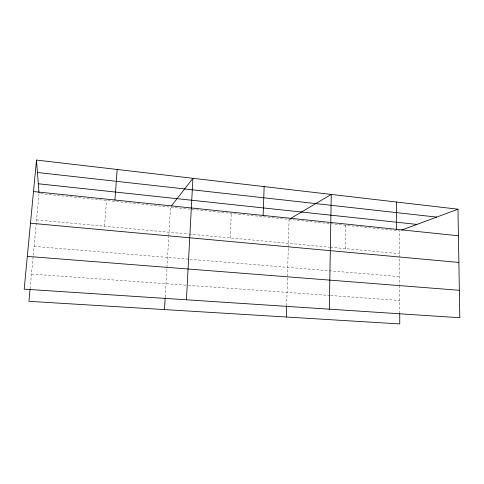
<?xml version="1.0" encoding="UTF-8"?>
<svg xmlns="http://www.w3.org/2000/svg" width="484" height="484" viewBox="0 0 484 484"><rect width="100%" height="100%" fill="white"/><g stroke="black" fill="none" stroke-linecap="round" stroke-linejoin="round"><path stroke-width="0.36" stroke-dasharray="2.42 1.81" d="M345.413 248.649L345.709 225.254M286.679 305.821L288.276 247.844M288.301 247.094L289.063 219.391M230.227 237.928L231.273 213.408M165.213 297.019L168.765 236.676M168.807 235.932L170.501 207.11M104.562 226.228L106.51 200.485M30.105 288.797L39.035 193.497L330.052 223.632M31.484 274.071L187.689 285.27M188.433 285.324L329.804 295.458M330.554 295.512L399.724 300.473M34.08 246.386L399.693 276.594M36.56 219.899L188.427 234.038M189.177 234.105L329.658 247.185M330.409 247.251L399.657 253.701M330.802 223.711L399.627 230.838L399.705 284.804M399.705 285.548L399.742 312.93"/><path stroke-width="0.73" d="M329.338 309.173L331.244 194.429L290.303 218.653M286.371 317.014L286.679 305.821M263.145 215.447L264.137 186.606M186.431 299.796L192.91 178.306L171.378 205.984M164.475 309.585L165.171 297.757M114.932 200.019L117.176 169.479M30.038 289.535L28.931 301.32L399.76 323.929L399.742 313.668M36.494 160.071L24.2 289.154L459.8 317.728L457.979 209.197L36.494 160.071L38.98 192.753M401.702 230.069L457.979 209.197M27.322 256.387L459.34 290.297M30.48 223.209L458.874 262.437M33.493 191.543L458.427 235.775M38.296 183.775L416.936 224.419M37.437 172.498L436.671 217.098M396.444 202.028L396.456 229.319"/></g></svg>
